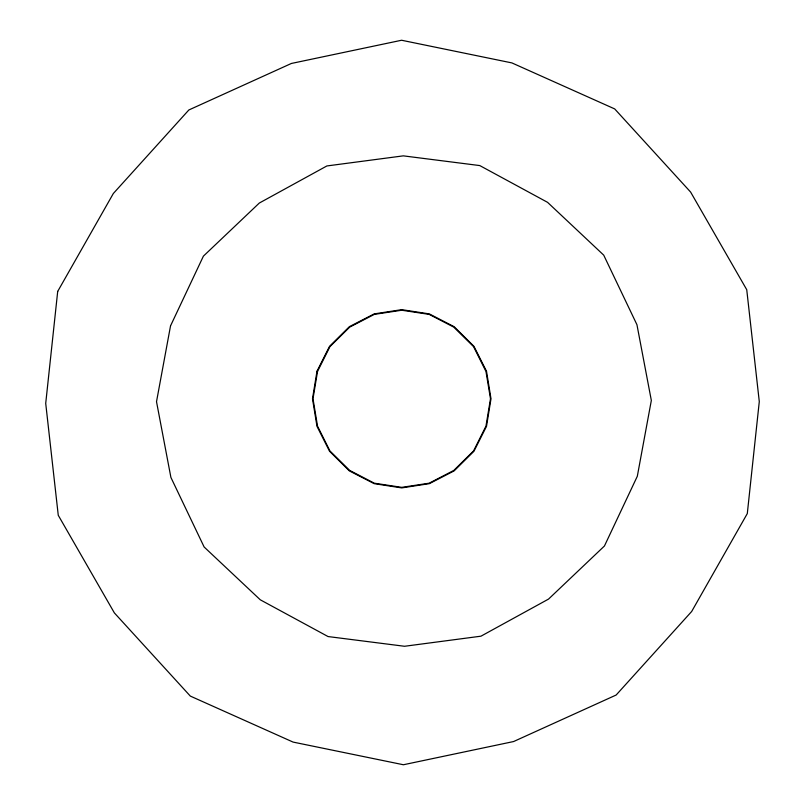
<?xml version="1.0" encoding="UTF-8"?>
<svg xmlns="http://www.w3.org/2000/svg" width="805" height="805" viewBox="0 0 805 805"><rect width="100%" height="100%" fill="white"/><g stroke="black" fill="none" stroke-linecap="round" stroke-linejoin="round"><path stroke-width="1.21" d="M57.698 291.41L45.714 403.386L58.262 515.291L114.38 612.917L190.312 696.084L293.09 742.089L403.406 764.75L513.59 741.546L616.147 695.027L691.666 611.488L747.302 513.58L759.286 401.604L746.738 289.699L690.62 192.073L614.688 108.916L511.9 62.911L401.594 40.25L291.4 63.454L188.853 109.973L113.334 193.502L57.698 291.41M316.979 371.236L312.491 398.787L316.979 426.328L329.537 451.243L349.35 470.895L374.164 483.664L401.745 487.911L429.327 483.664L454.131 470.895L473.954 451.243L486.512 426.328L491 398.787L486.512 371.236L473.954 346.321L454.131 326.679L429.327 313.9L401.745 309.653L374.164 313.9L349.35 326.679L329.537 346.321L316.979 371.236M317.532 371.417L313.004 398.787L317.532 426.147L329.949 450.951L349.692 470.422L374.325 483.191L401.745 487.347L429.166 483.191L453.799 470.422L473.541 450.951L485.958 426.147L490.487 398.787L485.958 371.417L473.541 346.613L453.799 327.132L429.166 314.383L401.745 310.237L374.325 314.383L349.692 327.132L329.949 346.613L317.532 371.417M170.529 325.874L156.512 401.685L170.902 477.425L204.128 546.987L260.287 599.806L328.058 636.554L404.533 646.274L480.967 636.181L548.547 599.081L604.444 545.991L637.319 476.258L651.336 400.457L636.946 324.717L603.72 255.145L547.561 202.337L479.79 165.578L403.315 155.858L326.88 165.951L259.301 203.051L203.403 256.141L170.529 325.874"/></g></svg>
